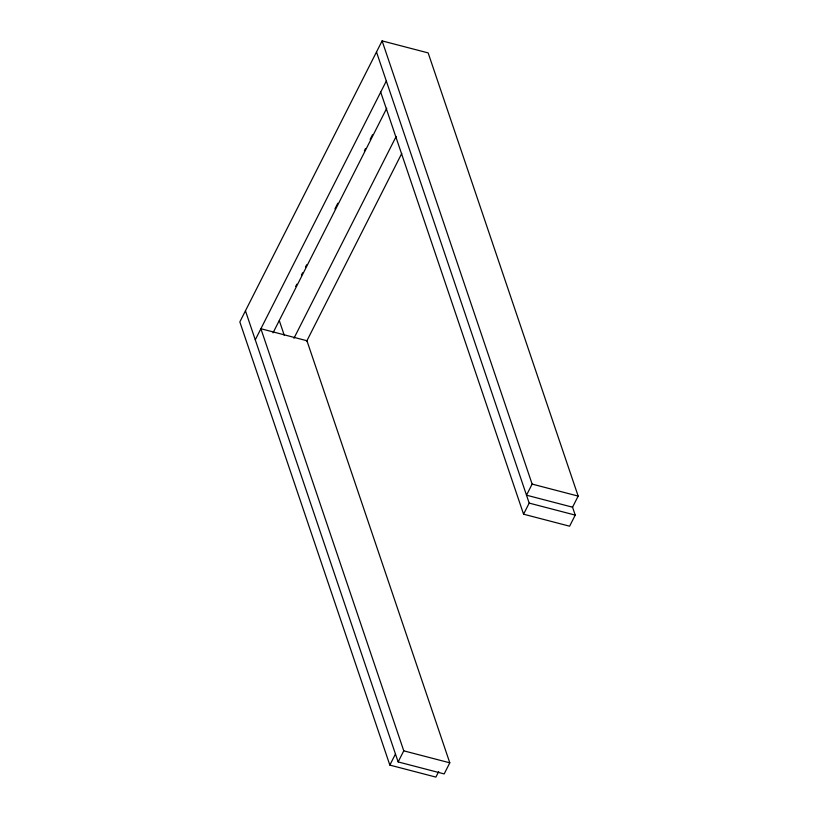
<?xml version="1.0" encoding="UTF-8"?>
<svg xmlns="http://www.w3.org/2000/svg" width="818" height="818" viewBox="0 0 818 818"><rect width="100%" height="100%" fill="white"/><g stroke="black" fill="none" stroke-linecap="round" stroke-linejoin="round"><path stroke-width="1.23" d="M382.108 40.9L532.129 484.092L526.506 495.187L572.549 507.191L578.162 496.097L428.151 52.904L382.108 40.9L239.838 321.903L389.849 765.096L435.892 777.1L438.693 771.558M255.277 339.828L386.321 81.013M295.676 286.474L296.832 284.194M301.453 275.073L302.599 272.793M305.492 267.087L306.648 264.807M334.93 208.938L337.814 203.242M364.378 150.788L365.523 148.508M370.145 139.387L372.456 134.827M273.028 332.844L386.75 108.232M293.948 338.294L396.137 136.483M306.505 341.566L401.761 153.436M389.849 765.096L395.462 754.012M398.141 761.926L403.765 750.832L260.891 328.734L306.934 340.738L449.798 762.826L444.184 773.92L398.141 761.926L245.451 310.809M572.365 506.639L575.228 515.105L569.614 526.199L523.571 514.195L529.185 503.101L376.495 51.994M532.129 484.092L578.162 496.097M529.185 503.101L575.228 515.105M403.765 750.832L449.798 762.826M380.697 92.107L523.571 514.195M279.347 320.748L284.255 335.257"/></g></svg>
